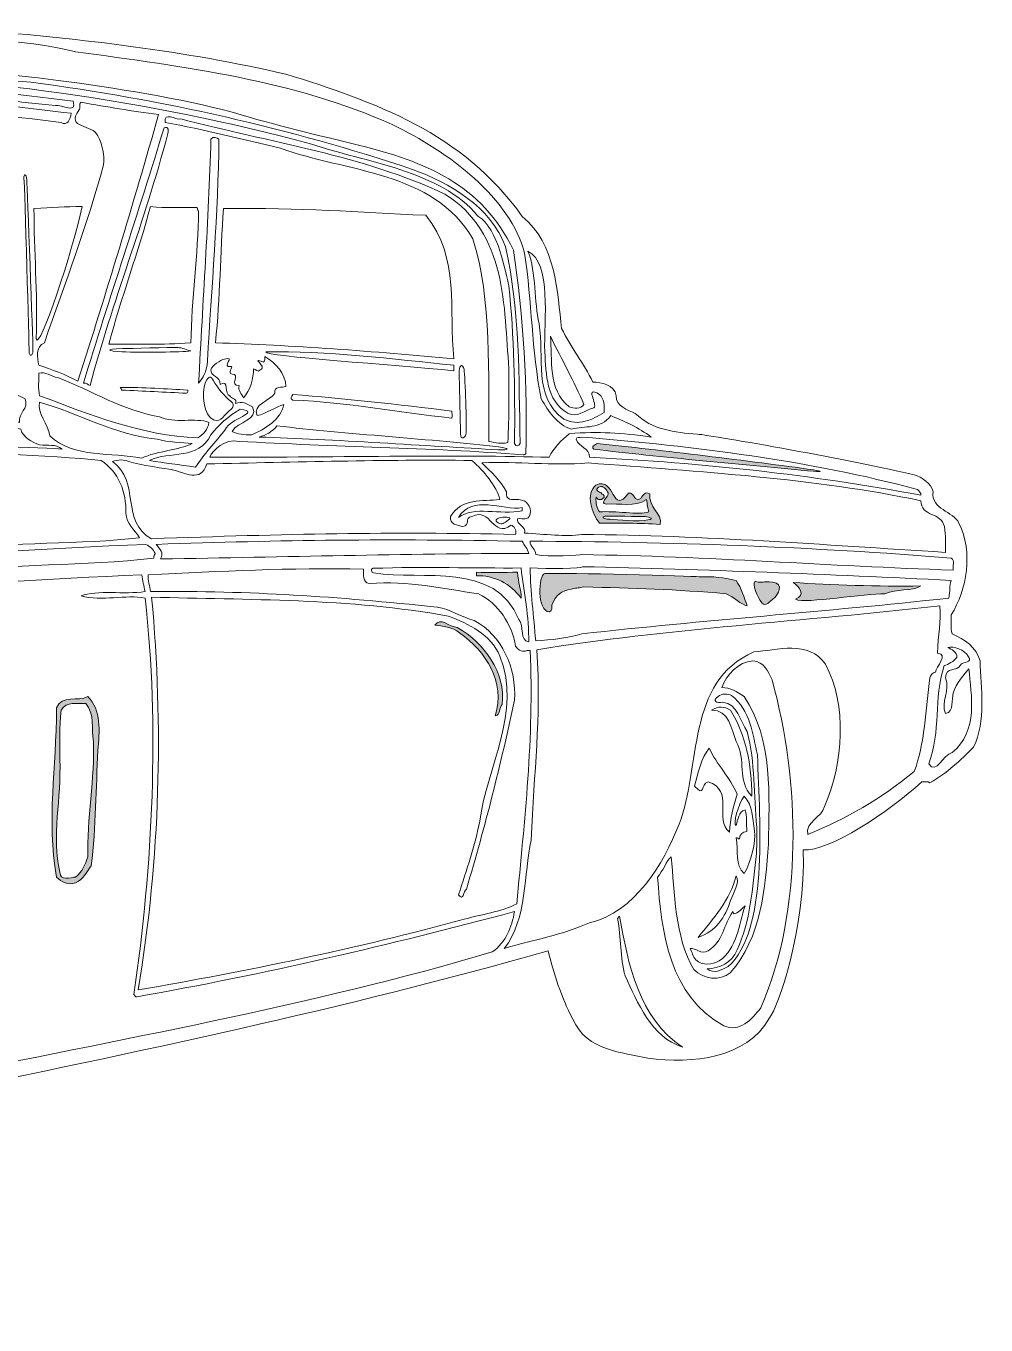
# Model space of a CAD drawing. Header units: inches. Extents: x 22 to 2970, y -2167 to -836.
# Drawn here: x 1987 to 2970, y -2167 to -836 of the extents above; entities that cross this region are included whole.
import ezdxf

# ---------------------------------------------------------------- set-up
doc = ezdxf.new("R2010")
doc.units = ezdxf.units.IN
doc.header["$MEASUREMENT"] = 0
doc.layers.add('Layer 1', color=7, linetype='Continuous')

# ---------------------------------------------------------------- blocks, each defined once
blk = doc.blocks.new('block 2')
at = {"layer": 'Layer 1'}
h = blk.add_hatch(color=7, dxfattribs=at)
h.dxf.hatch_style = 2
edge = h.paths.add_edge_path()
edge.add_spline(control_points=[(2793.9, -1292.3), (2802.9, -1293.1), (2803, -1292.2), (2793.9, -1290.9), (2728.7, -1281.7), (2636.3, -1270.7), (2572.3, -1263.9), (2570.1, -1264.9), (2565.3, -1266.8), (2568.8, -1269.7), (2634, -1277.5), (2726, -1286.1), (2793.9, -1292.3)], knot_values=[0, 0, 0, 0, 1, 1, 1, 2, 2, 2, 3, 3, 3, 4, 4, 4, 4], degree=3, periodic=1)
h = blk.add_hatch(color=7, dxfattribs=at)
h.dxf.hatch_style = 2
edge = h.paths.add_edge_path()
edge.add_spline(control_points=[(2626.1, -1315.5), (2621.7, -1312.4), (2619.1, -1316.8), (2616.9, -1320.3), (2609.5, -1324.2), (2610.8, -1314), (2604.4, -1314.6), (2586.9, -1338.5), (2590.9, -1297.5), (2570.9, -1306.4), (2560, -1315.9), (2566.6, -1335.6), (2574.5, -1345.5), (2595.2, -1345.5), (2615.3, -1345.2), (2636.6, -1346.8), (2639.5, -1335.6), (2624.2, -1329.3), (2626.1, -1315.5)], knot_values=[0, 0, 0, 0, 1, 1, 1, 2, 2, 2, 3, 3, 3, 4, 4, 4, 5, 5, 5, 6, 6, 6, 6], degree=3, periodic=1)
edge = h.paths.add_edge_path()
edge.add_spline(control_points=[(2571, -1319), (2572, -1320), (2572.6, -1320.7), (2573.6, -1321.3), (2575.8, -1321.6), (2577.7, -1321.3), (2579.3, -1319), (2580.6, -1316.2), (2576.9, -1316.2), (2575.9, -1314), (2572.4, -1313.3), (2568.7, -1310), (2575.9, -1307.8), (2579.1, -1307.2), (2583.5, -1313.3), (2583.5, -1315.4), (2583.8, -1318.9), (2573.9, -1324.5), (2581.5, -1326.1), (2595.2, -1324.5), (2610.5, -1329.9), (2622.6, -1321.3), (2623.6, -1325.7), (2623.7, -1330.6), (2625.2, -1334), (2614, -1337.5), (2590.8, -1332.4), (2574.5, -1334), (2571.6, -1329.9), (2570.7, -1324.8), (2571, -1319)], knot_values=[0, 0, 0, 0, 1, 1, 1, 2, 2, 2, 3, 3, 3, 4, 4, 4, 5, 5, 5, 6, 6, 6, 7, 7, 7, 8, 8, 8, 9, 9, 9, 10, 10, 10, 10], degree=3, periodic=1)
edge = h.paths.add_edge_path()
edge.add_spline(control_points=[(2620.2, -1342.7), (2607.2, -1344.2), (2587.4, -1341.3), (2582.5, -1341.3), (2577.7, -1341.3), (2576.8, -1338.4), (2580.2, -1338.4), (2584.5, -1338.4), (2616.3, -1338.4), (2621.2, -1338.8), (2626, -1339.3), (2633.2, -1341.3), (2620.2, -1342.7)], knot_values=[0, 0, 0, 0, 1, 1, 1, 2, 2, 2, 3, 3, 3, 4, 4, 4, 4], degree=3, periodic=1)
h = blk.add_hatch(color=7, dxfattribs=at)
h.dxf.hatch_style = 2
edge = h.paths.add_edge_path()
edge.add_spline(control_points=[(2448.4, -1395.8), (2448.4, -1397.1), (2448.4, -1398.4), (2448.4, -1399.3), (2465.9, -1398.7), (2484, -1407.6), (2494.2, -1422.3), (2494.6, -1413), (2491.1, -1406.7), (2490.7, -1395.8), (2476.4, -1395.8), (2461.4, -1396.5), (2448.4, -1395.8)], knot_values=[0, 0, 0, 0, 1, 1, 1, 2, 2, 2, 3, 3, 3, 4, 4, 4, 4], degree=3, periodic=1)
h = blk.add_hatch(color=7, dxfattribs=at)
h.dxf.hatch_style = 2
edge = h.paths.add_edge_path()
edge.add_spline(control_points=[(2518.4, -1397.2), (2512, -1398.2), (2510, -1436.3), (2523.4, -1436.3), (2526.3, -1435.1), (2525.6, -1432.2), (2525.6, -1429.6), (2530.1, -1418.8), (2535.3, -1414.6), (2545.9, -1413), (2552.2, -1411.4), (2553.5, -1412.1), (2558.6, -1410.8), (2607.7, -1412.1), (2653.8, -1413.3), (2704.2, -1417.8), (2711.8, -1420.7), (2720.1, -1429.3), (2725.8, -1430.2), (2722.6, -1421.6), (2720.1, -1412.4), (2714.4, -1404.1), (2701, -1401.5), (2691.4, -1399.7), (2676.8, -1400.6), (2667.6, -1399), (2540.1, -1396.5), (2518.4, -1397.2)], knot_values=[0, 0, 0, 0, 1, 1, 1, 2, 2, 2, 3, 3, 3, 4, 4, 4, 5, 5, 5, 6, 6, 6, 7, 7, 7, 8, 8, 8, 9, 9, 9, 9], degree=3, periodic=1)
h = blk.add_hatch(color=7, dxfattribs=at)
h.dxf.hatch_style = 2
edge = h.paths.add_edge_path()
edge.add_spline(control_points=[(2752.2, -1423.3), (2758, -1419), (2763.8, -1407.4), (2752.2, -1405.9), (2740.6, -1404.5), (2741.7, -1407.5), (2734.8, -1405.2), (2730.5, -1403.8), (2734.1, -1416.8), (2739.2, -1424.8), (2744.3, -1432.7), (2746.4, -1427.6), (2752.2, -1423.3)], knot_values=[0, 0, 0, 0, 1, 1, 1, 2, 2, 2, 3, 3, 3, 4, 4, 4, 4], degree=3, periodic=1)
h = blk.add_hatch(color=7, dxfattribs=at)
h.dxf.hatch_style = 2
edge = h.paths.add_edge_path()
edge.add_spline(control_points=[(2775.2, -1423.5), (2786, -1428.3), (2847.2, -1417.2), (2866.9, -1417.8), (2878.7, -1412.4), (2895, -1415.6), (2903.6, -1409.8), (2860.6, -1410.5), (2810.9, -1408.6), (2773, -1406.3), (2779, -1410.2), (2786.4, -1419.4), (2775.2, -1423.5)], knot_values=[0, 0, 0, 0, 1, 1, 1, 2, 2, 2, 3, 3, 3, 4, 4, 4, 4], degree=3, periodic=1)
h = blk.add_hatch(color=7, dxfattribs=at)
h.dxf.hatch_style = 2
edge = h.paths.add_edge_path()
edge.add_spline(control_points=[(2467.8, -1542.7), (2473.5, -1542), (2471.3, -1534.7), (2474.8, -1531.2), (2479, -1498.4), (2456.3, -1468.5), (2428.9, -1452.2), (2421, -1452.5), (2411.4, -1440.7), (2406, -1450), (2413.6, -1450.6), (2424.2, -1451.9), (2431.2, -1457.9), (2458.5, -1477.1), (2478.3, -1508), (2467.8, -1542.7)], knot_values=[0, 0, 0, 0, 1, 1, 1, 2, 2, 2, 3, 3, 3, 4, 4, 4, 5, 5, 5, 5], degree=3, periodic=1)
h = blk.add_hatch(color=7, dxfattribs=at)
h.dxf.hatch_style = 2
edge = h.paths.add_edge_path()
edge.add_spline(control_points=[(2018.3, -1534.7), (2018.3, -1598.1), (2008.1, -1647.5), (2018.3, -1708), (2023.4, -1713.1), (2030.7, -1716.9), (2037.8, -1713.8), (2046.3, -1710.3), (2048.9, -1703.2), (2054, -1696.5), (2058.8, -1656.1), (2058.8, -1616.3), (2060.7, -1578.4), (2062.6, -1559.2), (2064.2, -1536.3), (2050.5, -1523.2), (2040.6, -1528.7), (2023.7, -1520.7), (2018.3, -1534.7)], knot_values=[0, 0, 0, 0, 1, 1, 1, 2, 2, 2, 3, 3, 3, 4, 4, 4, 5, 5, 5, 6, 6, 6, 6], degree=3, periodic=1)
edge = h.paths.add_edge_path()
edge.add_spline(control_points=[(2050.5, -1687.3), (2047.6, -1694.7), (2044.8, -1703.2), (2037.8, -1708), (2033, -1708.3), (2021.8, -1712.5), (2021.8, -1703.2), (2013.2, -1666.9), (2023.4, -1626.8), (2021.8, -1587.6), (2022.1, -1570.7), (2020.9, -1554.5), (2023.1, -1537), (2029.2, -1527.7), (2039, -1530.6), (2048.3, -1530.3), (2057.8, -1540.8), (2054, -1556.1), (2056.2, -1569.1), (2057.8, -1604.2), (2049.2, -1651), (2050.5, -1687.3)], knot_values=[0, 0, 0, 0, 1, 1, 1, 2, 2, 2, 3, 3, 3, 4, 4, 4, 5, 5, 5, 6, 6, 6, 7, 7, 7, 7], degree=3, periodic=1)
at = {"layer": 'Layer 1', "lineweight": 0}
for points, knots in [([(2964.4, -1486.6), (2960.3, -1472.3), (2948.8, -1464.6), (2935.8, -1458.9), (2933.9, -1451.9), (2935.1, -1446.2), (2934.8, -1439.5), (2951, -1413.3), (2957.4, -1375.4), (2942.8, -1345.5), (2937, -1332.8), (2913.8, -1331.8), (2916.3, -1313.3), (2914.1, -1304.7), (2904.8, -1298.3), (2896.9, -1296.1), (2838.9, -1281.8), (2690.4, -1255.5), (2674.8, -1254.3), (2651.5, -1252.5), (2628.4, -1249.9), (2611.2, -1233), (2603.8, -1229.5), (2591.1, -1226), (2591.7, -1214.9), (2589.8, -1203.1), (2576.1, -1201.5), (2567.8, -1200.9), (2558.3, -1182.1), (2545.2, -1164.9), (2535.7, -1146.1), (2531.2, -1109.4), (2530.3, -1059.1), (2495.5, -1031.4), (2435.3, -945.7), (2342.9, -913.2), (2253.4, -885.5), (2149.6, -861.5), (2045, -849.4), (1938.7, -840.6), (1930.6, -839.9), (1908.4, -841.2), (1907.1, -840.9), (1817.3, -836.1), (1716.9, -836.4), (1623.9, -839.6), (1501.6, -849.5), (1390.4, -849.5), (1278.6, -881), (1269.7, -903), (1246.5, -890.9), (1232.7, -904), (1228.6, -909.4), (1228.6, -918), (1232.7, -923.4), (1152.5, -1008.1), (1080.1, -1107.8), (1008.1, -1198.6), (974.7, -1206.6), (930.7, -1207.9), (895.7, -1221.6), (836.5, -1225.1), (771.1, -1223.8), (712.2, -1227.3), (658.7, -1229.5), (606.8, -1240.4), (555.1, -1244.5), (543, -1245.2), (526.2, -1247.4), (512.5, -1251.5), (508, -1248.3), (506.7, -1243.6), (505.8, -1238.8), (456.7, -1241.3), (402.6, -1241.7), (349.7, -1256), (344, -1250.2), (343, -1238.8), (332.5, -1238.8), (317.5, -1247.1), (300.3, -1255.7), (286.6, -1269.7), (284.7, -1267.8), (283.1, -1266.2), (280.9, -1263.9), (260.2, -1269.4), (240.4, -1283.7), (228.3, -1301.9), (194.2, -1311.7), (160.8, -1322.2), (130.8, -1341), (92.2, -1384.8), (107, -1452.7), (128.3, -1491.1), (136.9, -1507.3), (165.2, -1516.6), (154.7, -1539.2), (125.4, -1574.2), (112.7, -1618.8), (89.4, -1657.4), (84, -1655.1), (77.3, -1656.4), (73.5, -1660.9), (50.9, -1694.3), (22.2, -1732.9), (39.1, -1775.5), (69.4, -1817.9), (127.7, -1817), (174.2, -1825.9), (185.6, -1840.2), (202.5, -1851.7), (220, -1854.5), (228.2, -1865.9), (242.7, -1868.7), (255.9, -1869.9), (262.6, -1870.6), (282.8, -1871.9), (286.6, -1871.9), (288.5, -1871.9), (290.2, -1872.6), (291.4, -1875.3), (305.4, -1934.8), (334.4, -1990.9), (374.8, -2035.8), (412.1, -2069.9), (466.6, -2073.7), (513.7, -2079.5), (537.9, -2078.9), (562.5, -2074.4), (582.6, -2066.7), (635.8, -2045.4), (659.6, -1987.7), (680, -1940.6), (892.2, -1969.2), (1118.7, -1985.2), (1329.2, -1953.3), (1348.7, -2003.6), (1369.7, -2053), (1406, -2096.7), (1438.9, -2139.8), (1489.6, -2153.1), (1540.6, -2159.1), (1591.3, -2165.1), (1676.3, -2167), (1727.1, -2134.6), (1778.8, -2088.1), (1800.7, -2019.6), (1814.1, -1954.6), (1838, -1856.8), (1835.8, -1728.4), (1802.6, -1635.7), (1804.2, -1634.4), (1805.5, -1632.5), (1807.4, -1633.5), (1817.6, -1662.1), (1829.1, -1687.3), (1831.3, -1719.5), (1835.1, -1757.7), (1837.3, -1794.3), (1836.1, -1836.4), (1858.1, -1843.4), (1880, -1853.9), (1899.2, -1865.1), (1892.5, -1880), (1881.6, -1893.1), (1876.2, -1908.7), (1871.4, -1917), (1874.4, -1935.2), (1886.4, -1931.7), (2098.9, -1887.7), (2314.2, -1843.1), (2521.9, -1783.5), (2528, -1808), (2535.3, -1830.3), (2547.1, -1853.6), (2562.3, -1887.2), (2598.4, -1887.1), (2623.9, -1893.7), (2670.7, -1899.2), (2724.2, -1894.7), (2748.8, -1852.3), (2756.8, -1842.8), (2786.2, -1760.7), (2783.2, -1680.3), (2809.9, -1682), (2870.5, -1641.8), (2904.8, -1610.5), (2907.4, -1610.8), (2910.9, -1609.6), (2912.8, -1611.5), (2930, -1602.2), (2945, -1587.9), (2957.8, -1574.8), (2970.5, -1548.4), (2965.4, -1514.3), (2964.4, -1486.6)], [0, 0, 0, 0, 1, 1, 1, 2, 2, 2, 3, 3, 3, 4, 4, 4, 5, 5, 5, 6, 6, 6, 7, 7, 7, 8, 8, 8, 9, 9, 9, 10, 10, 10, 11, 11, 11, 12, 12, 12, 13, 13, 13, 14, 14, 14, 15, 15, 15, 16, 16, 16, 17, 17, 17, 18, 18, 18, 19, 19, 19, 20, 20, 20, 21, 21, 21, 22, 22, 22, 23, 23, 23, 24, 24, 24, 25, 25, 25, 26, 26, 26, 27, 27, 27, 28, 28, 28, 29, 29, 29, 30, 30, 30, 31, 31, 31, 32, 32, 32, 33, 33, 33, 34, 34, 34, 35, 35, 35, 36, 36, 36, 37, 37, 37, 38, 38, 38, 39, 39, 39, 40, 40, 40, 41, 41, 41, 42, 42, 42, 43, 43, 43, 44, 44, 44, 45, 45, 45, 46, 46, 46, 47, 47, 47, 48, 48, 48, 49, 49, 49, 50, 50, 50, 51, 51, 51, 52, 52, 52, 53, 53, 53, 54, 54, 54, 55, 55, 55, 56, 56, 56, 57, 57, 57, 58, 58, 58, 59, 59, 59, 60, 60, 60, 61, 61, 61, 62, 62, 62, 63, 63, 63, 64, 64, 64, 65, 65, 65, 65]), ([(1293.6, -889), (1392.6, -862.2), (1502.8, -858.8), (1610.5, -852.4), (1705.1, -848.9), (1938.1, -836.5), (2037.8, -862.5), (2149.9, -877.8), (2262.6, -892.2), (2362.3, -937.1), (2420.3, -964.8), (2483.6, -1012.8), (2497.7, -1069), (2505.7, -1118.3), (2504.7, -1168.1), (2514.9, -1218.1), (2522.3, -1230.8), (2530.9, -1244.5), (2545.9, -1249.3), (2559.2, -1245.2), (2575.8, -1249.9), (2586, -1235.3), (2600.3, -1241.3), (2614.7, -1247.4), (2627.4, -1257.3), (2596.5, -1252.8), (2574.2, -1251.5), (2543.6, -1253.8), (2535.7, -1260.4), (2527.4, -1268.7), (2522.9, -1278), (2435.1, -1275.3), (2291.3, -1278), (2175.3, -1278), (2178.6, -1270), (2190.9, -1258.8), (2205.3, -1261.7), (2301.5, -1267.1), (2399.6, -1268.1), (2496.5, -1275.4), (2497.7, -1275.7), (2498.4, -1275.1), (2499, -1274.5), (2501.2, -1207.9), (2496.5, -1132.7), (2486.3, -1065.8), (2454.7, -998.2), (2393.9, -974.7), (2328.9, -958.5), (2285.1, -947.6), (2242.5, -937.9), (2199.5, -924.7), (2092.1, -896.2), (1924.7, -879.8), (1911.6, -882.3), (1693.7, -864.8), (1492.7, -878.5), (1280.8, -897), (1284, -891.9), (1289.4, -891.6), (1293.6, -889)], [0, 0, 0, 0, 1, 1, 1, 2, 2, 2, 3, 3, 3, 4, 4, 4, 5, 5, 5, 6, 6, 6, 7, 7, 7, 8, 8, 8, 9, 9, 9, 10, 10, 10, 11, 11, 11, 12, 12, 12, 13, 13, 13, 14, 14, 14, 15, 15, 15, 16, 16, 16, 17, 17, 17, 18, 18, 18, 19, 19, 19, 20, 20, 20, 20]), ([(1271.9, -902.7), (1505.1, -880.4), (1755.5, -871.8), (1991.9, -893.8), (2127.3, -911.3), (2257.9, -941.2), (2383.1, -983), (2420.7, -997), (2463.3, -1020.9), (2478.3, -1062.3), (2493.6, -1131.1), (2491.7, -1195.1), (2493.3, -1263.9), (2491.7, -1266.5), (2488.9, -1267.4), (2487.5, -1263.9), (2488.2, -1207.6), (2486.9, -1153.4), (2481.8, -1102.4), (2477.8, -1088.3), (2471.6, -1044.4), (2450, -1030.8), (2411.6, -984.1), (2334.9, -976), (2278.6, -956.8), (2114.2, -912.9), (1934.5, -885.8), (1763.8, -886.8), (1610.2, -881.7), (1432.2, -893.8), (1270.7, -907.5), (1263.6, -909.4), (1254.1, -912.6), (1244.2, -911.9), (1251.5, -906.2), (1265.6, -910.7), (1271.9, -902.7)], [0, 0, 0, 0, 1, 1, 1, 2, 2, 2, 3, 3, 3, 4, 4, 4, 5, 5, 5, 6, 6, 6, 7, 7, 7, 8, 8, 8, 9, 9, 9, 10, 10, 10, 11, 11, 11, 12, 12, 12, 12]), ([(2017.3, -917.7), (1979.1, -914.5), (1947.1, -908.2), (1907.3, -906.9), (1704.4, -888.1), (1480.9, -899.8), (1271.9, -916.7), (1265.9, -921.2), (1253.5, -922.4), (1246.5, -919.9), (1246.5, -918.9), (1247.1, -918.3), (1247.7, -917.7), (1255.3, -916.4), (1266.2, -916.4), (1270.7, -913.2), (1517.8, -890.9), (1796.6, -880.4), (2035.5, -913.2), (2039.7, -926.6), (2023.4, -916.4), (2017.3, -917.7)], [0, 0, 0, 0, 1, 1, 1, 2, 2, 2, 3, 3, 3, 4, 4, 4, 5, 5, 5, 6, 6, 6, 7, 7, 7, 7]), ([(1242, -931.4), (1250.2, -923.1), (1262.5, -924.7), (1272.9, -922.4), (1482.8, -908.4), (1707.4, -893.5), (1911.6, -914.2), (1936.7, -914.1), (1992.3, -920.4), (2033.3, -925.6), (2032.7, -932), (2029.2, -939), (2023.1, -934.9), (1937.4, -923.7), (1849.2, -919.3), (1767.3, -916.7), (1596.2, -911), (1435.7, -920.5), (1270.7, -930.4), (1258.6, -933.4), (1254.4, -936.5), (1247.7, -942.8), (1213.3, -965.8), (1107.8, -1106.6), (1080.1, -1150.5), (1079.8, -1162), (1093.2, -1162), (1100.8, -1159.8), (1121.9, -1158.2), (1144.5, -1153.1), (1163.9, -1155), (1161.4, -1158.5), (1159.1, -1163.6), (1161.7, -1167.7), (1126, -1168.7), (1048.9, -1179.2), (1042.5, -1180.5), (1105.6, -1094.8), (1177.3, -1012), (1242, -931.4)], [0, 0, 0, 0, 1, 1, 1, 2, 2, 2, 3, 3, 3, 4, 4, 4, 5, 5, 5, 6, 6, 6, 7, 7, 7, 8, 8, 8, 9, 9, 9, 10, 10, 10, 11, 11, 11, 12, 12, 12, 13, 13, 13, 13]), ([(2005.9, -1160.7), (2027.5, -1099.2), (2050.1, -1039.3), (2066.4, -978.5), (2068, -968.6), (2065.1, -957.5), (2060.7, -948.6), (2055.6, -936.5), (2027.5, -941.5), (2041.3, -922.4), (2043.8, -920.2), (2040.9, -916.4), (2043.5, -914.2), (2071.2, -919.3), (2094.8, -923.1), (2122.8, -926.9), (2097, -1018.6), (2069.3, -1109.4), (2040.3, -1199.9), (2027.2, -1193.2), (2013.8, -1188.1), (2000.1, -1183.7), (1998.6, -1176.3), (1996.6, -1164.6), (2005.9, -1160.7)], [0, 0, 0, 0, 1, 1, 1, 2, 2, 2, 3, 3, 3, 4, 4, 4, 5, 5, 5, 6, 6, 6, 7, 7, 7, 8, 8, 8, 8]), ([(2480.5, -1263), (2473.5, -1264.3), (2468.6, -1263.1), (2461.1, -1261.7), (2460.8, -1194.8), (2464.3, -1116.1), (2444.9, -1054.3), (2404.4, -984.6), (2315.8, -986.2), (2247.7, -961.3), (2209.8, -952.4), (2169.6, -942.2), (2129.5, -934.9), (2128.2, -923.4), (2140.3, -932.6), (2145.7, -931.4), (2236.5, -955.3), (2333.1, -968.9), (2416.2, -1008.4), (2480.2, -1048.3), (2476.4, -1123.5), (2481.8, -1187.2), (2481.5, -1212.3), (2482.5, -1235.6), (2480.5, -1263)], [0, 0, 0, 0, 1, 1, 1, 2, 2, 2, 3, 3, 3, 4, 4, 4, 5, 5, 5, 6, 6, 6, 7, 7, 7, 8, 8, 8, 8]), ([(2132, -947.6), (2109.4, -1034.6), (2075, -1120), (2052.7, -1204.4), (2050.5, -1203.7), (2048.9, -1201.5), (2046, -1202.1), (2072.1, -1116.1), (2102.7, -1026), (2128.5, -940.6), (2133.6, -938.4), (2133.2, -944), (2132, -947.6)], [0, 0, 0, 0, 1, 1, 1, 2, 2, 2, 3, 3, 3, 4, 4, 4, 4]), ([(2176.6, -952.1), (2179.2, -948.6), (2182.4, -950.8), (2184.6, -952.1), (2184.3, -1029.2), (2176.9, -1103.4), (2173.1, -1179.2), (2171.8, -1192.1), (2168.4, -1196), (2163.9, -1202.1), (2168.3, -1117.4), (2174.1, -1036.2), (2176.6, -952.1)], [0, 0, 0, 0, 1, 1, 1, 2, 2, 2, 3, 3, 3, 4, 4, 4, 4]), ([(1985, -992.3), (1984.5, -987.9), (1987.4, -986.5), (1987.9, -993.7), (1988.4, -1001), (1994.2, -1160.3), (1994.2, -1168), (1994.2, -1175.7), (1990.3, -1174.3), (1990.3, -1169.9), (1990.3, -1165.6), (1985.8, -1000), (1985, -992.3)], [0, 0, 0, 0, 1, 1, 1, 2, 2, 2, 3, 3, 3, 4, 4, 4, 4]), ([(1995.3, -1023.1), (2014.5, -1021.8), (2026.6, -1021.5), (2044.8, -1020.9), (2035.2, -1064.8), (2000.5, -1171.9), (1997.6, -1156.3), (1999.2, -1108.2), (1995.1, -1067.1), (1995.3, -1023.1)], [0, 0, 0, 0, 1, 1, 1, 2, 2, 2, 3, 3, 3, 3]), ([(2072.1, -1162), (2084.6, -1114.5), (2102.4, -1066.1), (2114.8, -1020.9), (2129.5, -1023.1), (2147.3, -1021.8), (2161.7, -1022.2), (2163.9, -1022.8), (2162, -1025), (2163.9, -1025.7), (2163.2, -1069.9), (2156.9, -1116.5), (2155.9, -1160.7), (2124.4, -1163), (2104.3, -1161.7), (2072.1, -1162)], [0, 0, 0, 0, 1, 1, 1, 2, 2, 2, 3, 3, 3, 4, 4, 4, 5, 5, 5, 5]), ([(2181.1, -1160.7), (2186.2, -1112.9), (2185.9, -1070.6), (2189.4, -1023.1), (2270, -1022.5), (2325.4, -1026.6), (2396.7, -1030.1), (2432.1, -1074.1), (2419.7, -1126.6), (2425.4, -1177), (2344.5, -1169.6), (2258.5, -1163), (2181.1, -1160.7)], [0, 0, 0, 0, 1, 1, 1, 2, 2, 2, 3, 3, 3, 4, 4, 4, 4]), ([(2518.4, -1170), (2520.4, -1193.5), (2519.1, -1219), (2542.4, -1233), (2551.3, -1238.1), (2559.9, -1229.5), (2568.8, -1227.3), (2573.2, -1224.1), (2558.3, -1203.7), (2574.5, -1213.6), (2579.6, -1218.1), (2579.6, -1225.1), (2579.3, -1232.1), (2567.2, -1239.4), (2553.1, -1246.7), (2537.9, -1238.8), (2506.1, -1216.3), (2518.4, -1175.1), (2512.7, -1141.3), (2507.3, -1118.7), (2510.2, -1089.4), (2501.2, -1066.7), (2525.6, -1078.7), (2517.8, -1137.8), (2518.4, -1170)], [0, 0, 0, 0, 1, 1, 1, 2, 2, 2, 3, 3, 3, 4, 4, 4, 5, 5, 5, 6, 6, 6, 7, 7, 7, 8, 8, 8, 8]), ([(1081.4, -1180.5), (1130.2, -1174.1), (1183.3, -1174.7), (1234, -1166.5), (1403.5, -1149.9), (1571, -1154.7), (1737.3, -1170), (1748.8, -1173.8), (1764.1, -1170.9), (1771.7, -1181.4), (1821.1, -1177), (1871.8, -1192.9), (1919.9, -1198.6), (1941.5, -1206.3), (1966, -1206.6), (1986.1, -1218.1), (1990.3, -1228.3), (1979.1, -1232.1), (1980.4, -1242.3), (1959, -1235.3), (1935.5, -1233.4), (1914.1, -1226.4), (1913.2, -1227), (1912.5, -1227.6), (1911.6, -1228.6), (1698.8, -1175.1), (1481.5, -1173.5), (1270.7, -1177), (1270.9, -1177.9), (1103.1, -1189.4), (1025.3, -1202.1), (1035.2, -1181.1), (1062, -1185.9), (1081.4, -1180.5)], [0, 0, 0, 0, 1, 1, 1, 2, 2, 2, 3, 3, 3, 4, 4, 4, 5, 5, 5, 6, 6, 6, 7, 7, 7, 8, 8, 8, 9, 9, 9, 10, 10, 10, 11, 11, 11, 11]), ([(2558.6, -1223.8), (2555.4, -1229.2), (2548.1, -1227.6), (2543.6, -1226.4), (2521, -1208.8), (2526.7, -1177), (2524.2, -1154), (2535.7, -1177.3), (2549, -1200.9), (2558.6, -1223.8)], [0, 0, 0, 0, 1, 1, 1, 2, 2, 2, 3, 3, 3, 3]), ([(2085.4, -1169.9), (2070.8, -1169.2), (2066.2, -1167.1), (2086.4, -1166.7), (2093.5, -1166.5), (2134.3, -1165.4), (2142.9, -1165.6), (2147.1, -1165.6), (2151.9, -1168.2), (2155.9, -1169), (2146.4, -1170.3), (2106.2, -1170.9), (2085.4, -1169.9)], [0, 0, 0, 0, 1, 1, 1, 2, 2, 2, 3, 3, 3, 4, 4, 4, 4]), ([(2232.7, -1170), (2293.9, -1168.7), (2363.6, -1177.3), (2425.4, -1183.7), (2425.4, -1185.9), (2425.4, -1187.5), (2425.4, -1189.4), (2364.3, -1183), (2231.7, -1174.7), (2232.7, -1170)], [0, 0, 0, 0, 1, 1, 1, 2, 2, 2, 3, 3, 3, 3]), ([(1269.4, -1184.9), (1292.6, -1181.4), (1320, -1182.4), (1340.7, -1181.4), (1557, -1176.7), (1777.8, -1195.5), (1981.7, -1249.3), (1984.5, -1258.2), (1993.1, -1262.4), (2001.1, -1265.2), (2010.3, -1266.8), (2017, -1263.6), (2024, -1269.7), (1987.7, -1266.5), (1901, -1266.7), (1895.7, -1266.8), (1804.2, -1268.8), (1708.3, -1270.1), (1619.2, -1283.7), (1617.3, -1281.5), (1615.7, -1279.9), (1613.4, -1278), (1566.9, -1281.5), (1519.4, -1287.5), (1471.3, -1295.2), (1468.5, -1288.8), (1464, -1284), (1457.6, -1281.2), (1439.8, -1285.9), (1425.1, -1298.3), (1409.5, -1307.6), (1406.3, -1303.1), (1400, -1299.3), (1395.5, -1304.1), (1379.3, -1317.8), (1375.1, -1334.7), (1360.2, -1346.8), (1331.2, -1354.1), (1304.1, -1366.5), (1276.4, -1376.4), (1249.6, -1404.7), (1237.2, -1448.4), (1243.2, -1484.4), (1216.5, -1507.3), (1186.2, -1533.5), (1163.9, -1562.1), (1130.5, -1556.4), (1097, -1550.3), (1072.2, -1522), (980.1, -1489.8), (882.3, -1477.7), (783.2, -1465.9), (739.5, -1459.1), (653.8, -1457.1), (626.2, -1461.4), (549.6, -1461.8), (476, -1471.4), (396.8, -1487.6), (386.5, -1493.6), (380.9, -1511.2), (371.3, -1516.1), (367.3, -1518.2), (351.6, -1515.9), (349.7, -1514), (435.1, -1414), (544.3, -1353.8), (652.6, -1303.1), (681.9, -1293.6), (712.2, -1285.6), (740.9, -1274.5), (738.3, -1276.4), (742.8, -1278.3), (739.6, -1278.9), (687.3, -1301.2), (632.3, -1323.8), (589.6, -1361.4), (587.3, -1364.3), (585.7, -1368.1), (587, -1370.7), (632.5, -1332.4), (689.9, -1304.1), (746.6, -1283.7), (759.7, -1289.8), (774, -1293.9), (787.7, -1298.3), (791.8, -1304.7), (785.8, -1309.8), (789, -1314.6), (845.1, -1301.5), (912, -1297.7), (972.5, -1291.6), (983.8, -1289.4), (997.3, -1294.2), (996.7, -1280.2), (991.2, -1271.9), (978.9, -1277.3), (972.5, -1274.5), (950.8, -1274.8), (927.9, -1268.4), (905.9, -1268.7), (942.8, -1255), (980.1, -1241), (1017.1, -1227.3), (1020.6, -1224.4), (1018, -1221.6), (1014.8, -1220.6), (976.6, -1227), (934.2, -1227.9), (893.5, -1235.3), (1012.3, -1206.6), (1144.2, -1188.1), (1269.4, -1184.9)], [0, 0, 0, 0, 1, 1, 1, 2, 2, 2, 3, 3, 3, 4, 4, 4, 5, 5, 5, 6, 6, 6, 7, 7, 7, 8, 8, 8, 9, 9, 9, 10, 10, 10, 11, 11, 11, 12, 12, 12, 13, 13, 13, 14, 14, 14, 15, 15, 15, 16, 16, 16, 17, 17, 17, 18, 18, 18, 19, 19, 19, 20, 20, 20, 21, 21, 21, 22, 22, 22, 23, 23, 23, 24, 24, 24, 25, 25, 25, 26, 26, 26, 27, 27, 27, 28, 28, 28, 29, 29, 29, 30, 30, 30, 31, 31, 31, 32, 32, 32, 33, 33, 33, 34, 34, 34, 35, 35, 35, 36, 36, 36, 37, 37, 37, 37]), ([(2219, -1226.4), (2214.2, -1223.2), (2207.9, -1220), (2201.8, -1222.9), (2204, -1217.4), (2196.7, -1218.1), (2196, -1214.9), (2189.7, -1214.6), (2195.8, -1196.7), (2185.9, -1203.4), (2186.8, -1195.1), (2175.3, -1194.7), (2176.6, -1188.4), (2176.9, -1184.6), (2186.9, -1177.8), (2190.4, -1177.5), (2203.1, -1173.1), (2185.9, -1186.5), (2197.3, -1184.9), (2199.9, -1186.2), (2192.6, -1191), (2198.3, -1192.9), (2207.5, -1192.3), (2194.5, -1204.7), (2205.3, -1204.4), (2204, -1209.8), (2208.2, -1213), (2209.8, -1217.1), (2217.1, -1209.5), (2220, -1197), (2220.3, -1187.2), (2222.5, -1187.5), (2224.7, -1191.6), (2227, -1188.4), (2235.2, -1184.6), (2215.5, -1175.1), (2230.5, -1180.5), (2232.7, -1179.2), (2231.4, -1176.7), (2231.7, -1174.7), (2243.2, -1182.1), (2252.8, -1191.6), (2253.4, -1205.6), (2249.3, -1206.6), (2240.7, -1205), (2242, -1212.3), (2237.8, -1220), (2218.4, -1223.8), (2223.8, -1235.3), (2232.4, -1233.4), (2243.8, -1226), (2251.2, -1223.8), (2248.3, -1239.7), (2231.1, -1249.6), (2218, -1255), (2210.7, -1255.3), (2204, -1254.4), (2198.3, -1251.5), (2203.7, -1241), (2226.3, -1240), (2219, -1226.4)], [0, 0, 0, 0, 1, 1, 1, 2, 2, 2, 3, 3, 3, 4, 4, 4, 5, 5, 5, 6, 6, 6, 7, 7, 7, 8, 8, 8, 9, 9, 9, 10, 10, 10, 11, 11, 11, 12, 12, 12, 13, 13, 13, 14, 14, 14, 15, 15, 15, 16, 16, 16, 17, 17, 17, 18, 18, 18, 19, 19, 19, 20, 20, 20, 20]), ([(2430.8, -1189.5), (2430.8, -1182.9), (2435.1, -1182.2), (2435.8, -1188), (2436.9, -1196.7), (2438.7, -1245.9), (2438, -1252.5), (2437.3, -1259), (2432.2, -1260.4), (2432.2, -1253.9), (2432.2, -1247.4), (2430.8, -1196), (2430.8, -1189.5)], [0, 0, 0, 0, 1, 1, 1, 2, 2, 2, 3, 3, 3, 4, 4, 4, 4]), ([(2000.1, -1191.9), (2006.5, -1189.7), (2012.9, -1195.1), (2019.6, -1196.4), (2054.6, -1209.5), (2086.2, -1230.2), (2123.8, -1236.5), (2138.4, -1243.9), (2161.7, -1236.9), (2174.4, -1242.3), (2173.4, -1249.6), (2169.3, -1254.1), (2163, -1258.2), (2105.6, -1255.7), (2053, -1234.6), (2001.1, -1214.9), (1999.2, -1207.9), (2000.5, -1198.3), (2000.1, -1191.9)], [0, 0, 0, 0, 1, 1, 1, 2, 2, 2, 3, 3, 3, 4, 4, 4, 5, 5, 5, 6, 6, 6, 6]), ([(2172.3, -1198.5), (2174.1, -1196), (2175.9, -1193.8), (2179.2, -1199.6), (2182.4, -1205.4), (2191.1, -1216.6), (2196.9, -1220.6), (2202.7, -1224.6), (2197.6, -1228.6), (2193.7, -1231.8), (2189.7, -1235.1), (2185, -1245.6), (2175.9, -1237.2), (2166.9, -1228.9), (2167.8, -1204.8), (2172.3, -1198.5)], [0, 0, 0, 0, 1, 1, 1, 2, 2, 2, 3, 3, 3, 4, 4, 4, 5, 5, 5, 5]), ([(2083.6, -1206.6), (2106.5, -1206), (2132.4, -1208.2), (2152.4, -1209.1), (2153.7, -1208.5), (2152.7, -1212.6), (2151.5, -1212.3), (2129.5, -1211.4), (2107.5, -1210.1), (2084.9, -1209.1), (2085.2, -1207.9), (2084.2, -1207.2), (2083.6, -1206.6)], [0, 0, 0, 0, 1, 1, 1, 2, 2, 2, 3, 3, 3, 4, 4, 4, 4]), ([(2001.1, -1221.6), (2040.6, -1232.4), (2077.9, -1255.3), (2121.5, -1259.5), (2132.7, -1262.7), (2146.7, -1262.7), (2157.2, -1263.9), (2144.1, -1270.9), (2121.5, -1271.3), (2105.6, -1278.9), (2075, -1272.5), (2036.2, -1279.5), (2011.6, -1256), (2010, -1243.9), (1998.2, -1232.7), (2001.1, -1221.6)], [0, 0, 0, 0, 1, 1, 1, 2, 2, 2, 3, 3, 3, 4, 4, 4, 5, 5, 5, 5]), ([(2423.2, -1237.8), (2367.4, -1231.8), (2317.5, -1221.9), (2260.4, -1219.3), (2256.6, -1217.8), (2259.4, -1215.8), (2260.4, -1213.6), (2312.6, -1217.8), (2368.1, -1223.5), (2423.2, -1230.8), (2423.2, -1233), (2424.5, -1234.3), (2423.2, -1237.8)], [0, 0, 0, 0, 1, 1, 1, 2, 2, 2, 3, 3, 3, 4, 4, 4, 4]), ([(2176.6, -1255), (2183.9, -1245.2), (2194.8, -1235.6), (2206.6, -1228.6), (2229.2, -1232.1), (2195.1, -1238.5), (2191.6, -1249.3), (2181.1, -1262), (2169, -1275.4), (2160.7, -1288.2), (2143.8, -1285.3), (2129.2, -1284), (2113.5, -1281.2), (2134.3, -1271.3), (2163.9, -1281.2), (2176.6, -1255)], [0, 0, 0, 0, 1, 1, 1, 2, 2, 2, 3, 3, 3, 4, 4, 4, 5, 5, 5, 5]), ([(2244.2, -1245.8), (2312.1, -1253.9), (2406, -1259.7), (2471.2, -1267.4), (2483, -1268.8), (2482.9, -1270.9), (2471.1, -1270.3), (2399.9, -1266.5), (2299.8, -1259.4), (2226, -1257.3), (2232.7, -1255.3), (2239.1, -1252.1), (2244.2, -1245.8)], [0, 0, 0, 0, 1, 1, 1, 2, 2, 2, 3, 3, 3, 4, 4, 4, 4]), ([(2900.4, -1311.1), (2901.4, -1313), (2904.8, -1314), (2903.6, -1316.8), (2788.6, -1295.5), (2683.2, -1284), (2564.3, -1278), (2564.3, -1267.8), (2553.8, -1268.1), (2550.6, -1259.5), (2550.9, -1256.9), (2553.6, -1258.2), (2556.4, -1257.3), (2672, -1266.8), (2790.5, -1281.2), (2900.4, -1311.1)], [0, 0, 0, 0, 1, 1, 1, 2, 2, 2, 3, 3, 3, 4, 4, 4, 5, 5, 5, 5]), ([(2793.9, -1292.3), (2802.9, -1293.1), (2803, -1292.2), (2793.9, -1290.9), (2728.7, -1281.7), (2636.3, -1270.7), (2572.3, -1263.9), (2570.1, -1264.9), (2565.3, -1266.8), (2568.8, -1269.7), (2634, -1277.5), (2726, -1286.1), (2793.9, -1292.3)], [0, 0, 0, 0, 1, 1, 1, 2, 2, 2, 3, 3, 3, 4, 4, 4, 4]), ([(2464.6, -1784.8), (2277.9, -1840.2), (2081.4, -1874.6), (1889.9, -1914.4), (1894.4, -1897.9), (1906.8, -1887.7), (1912.8, -1871.8), (1952.4, -1790.2), (1928.5, -1685.4), (1902.7, -1599.1), (1886.1, -1558.9), (1854.6, -1515.6), (1809.6, -1511.8), (1733.5, -1495.2), (1667.2, -1545.9), (1622.7, -1605.8), (1603.6, -1636.7), (1593.7, -1668.8), (1583.8, -1702.3), (1547.5, -1700.7), (1517.8, -1710.9), (1481.5, -1702.3), (1457.6, -1668.5), (1435.3, -1626.1), (1388.8, -1622), (1349.7, -1609.3), (1313.3, -1600.3), (1272.9, -1590.8), (1258.6, -1590.8), (1200.2, -1577.1), (1168.7, -1571.3), (1166.9, -1571), (1166.9, -1566.7), (1168.7, -1564.7), (1190.7, -1541.4), (1214.9, -1512.1), (1243.2, -1492.3), (1247.4, -1523.9), (1269.4, -1551.3), (1291.4, -1573.6), (1309.3, -1588.9), (1358.2, -1615.5), (1396.8, -1595.6), (1443.6, -1569.8), (1452.9, -1518.8), (1455.4, -1471.6), (1452.2, -1425.1), (1431.5, -1371.6), (1384, -1353.5), (1392.6, -1352.8), (1406.3, -1337.2), (1418.5, -1347.7), (1484.7, -1329.9), (1558.6, -1312.4), (1623.9, -1298.3), (1622, -1296.8), (1623, -1293.9), (1622.7, -1291.6), (1716.9, -1273.5), (1810.6, -1274.1), (1911.6, -1273.2), (1912.5, -1272.5), (2013.5, -1276), (2064.2, -1281.2), (2081.7, -1293.3), (2090.3, -1313.3), (2089.3, -1335.3), (2090, -1346.4), (2097.9, -1351.2), (2103.4, -1360.5), (2043.5, -1367.5), (1973.4, -1364.6), (1912.8, -1371.9), (1775.2, -1381.5), (1645.6, -1400.3), (1515, -1427.1), (1504.5, -1429.9), (1493, -1434.1), (1487.2, -1444.2), (1484.4, -1449.3), (1485.4, -1454.5), (1488.5, -1458.9), (1501.9, -1464.6), (1518.5, -1467.5), (1532.2, -1463.7), (1719.5, -1422.9), (1912.8, -1406.3), (2105.6, -1398.4), (2106.5, -1404.1), (2107.8, -1409.8), (2109.1, -1415.6), (2087.7, -1418.8), (2059.7, -1413.7), (2043.5, -1420), (2064.8, -1426.1), (2089.3, -1418.1), (2109.1, -1422.3), (2124.1, -1552.9), (2116.8, -1696.5), (2097.6, -1828.4), (2098.6, -1829.1), (2099.2, -1831.3), (2100.8, -1830.7), (2232.4, -1807.4), (2359.2, -1777.8), (2487.5, -1743.4), (2484.7, -1759.3), (2479, -1774.6), (2464.6, -1784.8)], [0, 0, 0, 0, 1, 1, 1, 2, 2, 2, 3, 3, 3, 4, 4, 4, 5, 5, 5, 6, 6, 6, 7, 7, 7, 8, 8, 8, 9, 9, 9, 10, 10, 10, 11, 11, 11, 12, 12, 12, 13, 13, 13, 14, 14, 14, 15, 15, 15, 16, 16, 16, 17, 17, 17, 18, 18, 18, 19, 19, 19, 20, 20, 20, 21, 21, 21, 22, 22, 22, 23, 23, 23, 24, 24, 24, 25, 25, 25, 26, 26, 26, 27, 27, 27, 28, 28, 28, 29, 29, 29, 30, 30, 30, 31, 31, 31, 32, 32, 32, 33, 33, 33, 34, 34, 34, 35, 35, 35, 36, 36, 36, 36]), ([(2092.4, -1282.2), (2103.2, -1285.8), (2132.5, -1290), (2135.8, -1290.6), (2150.1, -1293.6), (2166.2, -1304.6), (2172.2, -1284.7), (2262.9, -1283), (2354.1, -1280.2), (2443.9, -1281.2), (2456.3, -1292.6), (2468.7, -1306.9), (2472.6, -1321.3), (2454.4, -1323.5), (2433.7, -1319.4), (2421.9, -1338.5), (2420.3, -1346.8), (2429.6, -1347.7), (2434.7, -1349), (2442.9, -1347.1), (2435.6, -1340.4), (2443.9, -1338.5), (2464, -1328.9), (2464.9, -1361.4), (2484, -1347.7), (2487.2, -1348.1), (2489.8, -1352.8), (2488.5, -1357), (2360.4, -1354.1), (2252.8, -1356.6), (2115.8, -1361.4), (2083.6, -1344.9), (2104.7, -1302.5), (2075.6, -1282.4), (2081.9, -1280), (2087.3, -1280.5), (2092.4, -1282.2)], [0, 0, 0, 0, 1, 1, 1, 2, 2, 2, 3, 3, 3, 4, 4, 4, 5, 5, 5, 6, 6, 6, 7, 7, 7, 8, 8, 8, 9, 9, 9, 10, 10, 10, 11, 11, 11, 12, 12, 12, 12]), ([(2927.8, -1349), (2929.7, -1358.5), (2928.8, -1366.5), (2929.1, -1375.4), (2801, -1367.5), (2684.1, -1358.2), (2556.4, -1357), (2540.1, -1359.8), (2518.4, -1356.6), (2497.7, -1355.7), (2500.3, -1349), (2488.5, -1346.4), (2490.7, -1341), (2496.8, -1340.1), (2501.2, -1343.6), (2503.5, -1336.3), (2505.1, -1328), (2499.7, -1321.9), (2492, -1321.3), (2485, -1321.3), (2478, -1322.5), (2479.3, -1313.3), (2473.5, -1302.5), (2463, -1292.3), (2454.1, -1283.7), (2491.7, -1281.8), (2525.2, -1286.9), (2563, -1283.7), (2676.8, -1292.9), (2794.6, -1299.3), (2903.6, -1322.5), (2903.9, -1339.4), (2924.9, -1334), (2927.8, -1349)], [0, 0, 0, 0, 1, 1, 1, 2, 2, 2, 3, 3, 3, 4, 4, 4, 5, 5, 5, 6, 6, 6, 7, 7, 7, 8, 8, 8, 9, 9, 9, 10, 10, 10, 11, 11, 11, 11]), ([(2626.1, -1315.5), (2621.7, -1312.4), (2619.1, -1316.8), (2616.9, -1320.3), (2609.5, -1324.2), (2610.8, -1314), (2604.4, -1314.6), (2586.9, -1338.5), (2590.9, -1297.5), (2570.9, -1306.4), (2560, -1315.9), (2566.6, -1335.6), (2574.5, -1345.5), (2595.2, -1345.5), (2615.3, -1345.2), (2636.6, -1346.8), (2639.5, -1335.6), (2624.2, -1329.3), (2626.1, -1315.5)], [0, 0, 0, 0, 1, 1, 1, 2, 2, 2, 3, 3, 3, 4, 4, 4, 5, 5, 5, 6, 6, 6, 6]), ([(2430.2, -1339.8), (2444.2, -1315.5), (2475.1, -1332.8), (2495.5, -1329.6), (2495.5, -1330.5), (2495.5, -1331.8), (2495.5, -1332.8), (2473.2, -1337.5), (2445.2, -1327.3), (2430.2, -1339.8)], [0, 0, 0, 0, 1, 1, 1, 2, 2, 2, 3, 3, 3, 3]), ([(2571, -1319), (2572, -1320), (2572.6, -1320.7), (2573.6, -1321.3), (2575.8, -1321.6), (2577.7, -1321.3), (2579.3, -1319), (2580.6, -1316.2), (2576.9, -1316.2), (2575.9, -1314), (2572.4, -1313.3), (2568.7, -1310), (2575.9, -1307.8), (2579.1, -1307.2), (2583.5, -1313.3), (2583.5, -1315.4), (2583.8, -1318.9), (2573.9, -1324.5), (2581.5, -1326.1), (2595.2, -1324.5), (2610.5, -1329.9), (2622.6, -1321.3), (2623.6, -1325.7), (2623.7, -1330.6), (2625.2, -1334), (2614, -1337.5), (2590.8, -1332.4), (2574.5, -1334), (2571.6, -1329.9), (2570.7, -1324.8), (2571, -1319)], [0, 0, 0, 0, 1, 1, 1, 2, 2, 2, 3, 3, 3, 4, 4, 4, 5, 5, 5, 6, 6, 6, 7, 7, 7, 8, 8, 8, 9, 9, 9, 10, 10, 10, 10]), ([(2481.4, -1342.2), (2476.4, -1345.8), (2474.9, -1347.3), (2470.6, -1345.1), (2466.2, -1342.9), (2469.9, -1340.8), (2472, -1340.1), (2475.5, -1338.9), (2486.5, -1338.6), (2481.4, -1342.2)], [0, 0, 0, 0, 1, 1, 1, 2, 2, 2, 3, 3, 3, 3]), ([(2620.2, -1342.7), (2607.2, -1344.2), (2587.4, -1341.3), (2582.5, -1341.3), (2577.7, -1341.3), (2576.8, -1338.4), (2580.2, -1338.4), (2584.5, -1338.4), (2616.3, -1338.4), (2621.2, -1338.8), (2626, -1339.3), (2633.2, -1341.3), (2620.2, -1342.7)], [0, 0, 0, 0, 1, 1, 1, 2, 2, 2, 3, 3, 3, 4, 4, 4, 4]), ([(2110, -1367.2), (2114.5, -1369.4), (2117.4, -1372.3), (2119.3, -1376.4), (2119.6, -1378.3), (2117.4, -1378.9), (2118, -1381.2), (2046, -1390.1), (1975, -1385.6), (1901.4, -1398.4), (1759, -1409.2), (1628, -1423.9), (1492, -1453.2), (1490.1, -1441.7), (1503.8, -1437.9), (1511.5, -1435), (1708.3, -1392.3), (1907.1, -1375.1), (2110, -1367.2)], [0, 0, 0, 0, 1, 1, 1, 2, 2, 2, 3, 3, 3, 4, 4, 4, 5, 5, 5, 6, 6, 6, 6]), ([(2125, -1382.1), (2128.9, -1376.4), (2123.8, -1371.6), (2120.5, -1367.2), (2248.3, -1362.7), (2360.4, -1361.4), (2495.5, -1364), (2497.4, -1368.1), (2500.9, -1371.9), (2502.2, -1376.4), (2370, -1376.7), (2255.3, -1380.2), (2125, -1382.1)], [0, 0, 0, 0, 1, 1, 1, 2, 2, 2, 3, 3, 3, 4, 4, 4, 4]), ([(2937, -1393.6), (2808.4, -1389.4), (2686, -1379.3), (2556.4, -1377.7), (2554.8, -1378.6), (2522.6, -1380.2), (2509.2, -1377.7), (2509.8, -1371.9), (2502.8, -1369.7), (2503.5, -1364), (2642.4, -1364.3), (2795.9, -1370), (2934.8, -1381.2), (2938.9, -1384), (2936.1, -1389.4), (2937, -1393.6)], [0, 0, 0, 0, 1, 1, 1, 2, 2, 2, 3, 3, 3, 4, 4, 4, 5, 5, 5, 5]), ([(2438.2, -1720.4), (2457.9, -1654.5), (2472.9, -1594.9), (2487.5, -1526.7), (2489.5, -1494.6), (2475.1, -1460.2), (2446.2, -1445.2), (2433.1, -1441.7), (2421.9, -1433.7), (2408.2, -1431.5), (2304.4, -1420.7), (2218, -1414.6), (2114.8, -1415.6), (2113.9, -1409.8), (2111.7, -1404.4), (2112.3, -1398.4), (2186.5, -1394.6), (2257.9, -1391.1), (2332.7, -1392.6), (2333.1, -1398.4), (2331.5, -1405.7), (2338.5, -1407.3), (2379.9, -1404.4), (2412.7, -1412.4), (2450.6, -1417.8), (2470.6, -1427.7), (2485, -1448.7), (2488.5, -1471.6), (2492, -1476.1), (2496.5, -1477.7), (2500, -1476.1), (2501.2, -1476.1), (2502.2, -1476.1), (2503.5, -1476.1), (2507.6, -1565), (2497.7, -1650.7), (2489.8, -1735.4), (2473.2, -1744.3), (2453.8, -1745.9), (2435.9, -1751.3), (2327, -1781), (2212.6, -1804.6), (2102.1, -1823.7), (2124.7, -1687), (2127.9, -1553.5), (2115.8, -1421.3), (2212.9, -1424.2), (2319, -1422.3), (2419.7, -1440.7), (2440.7, -1449), (2462.7, -1458.9), (2472.6, -1481.8), (2495.2, -1539.2), (2459.2, -1594.6), (2451.9, -1650.7), (2447.7, -1674.3), (2438.2, -1701.3), (2430.2, -1726.2), (2435.3, -1733.5), (2435, -1722.4), (2438.2, -1720.4)], [0, 0, 0, 0, 1, 1, 1, 2, 2, 2, 3, 3, 3, 4, 4, 4, 5, 5, 5, 6, 6, 6, 7, 7, 7, 8, 8, 8, 9, 9, 9, 10, 10, 10, 11, 11, 11, 12, 12, 12, 13, 13, 13, 14, 14, 14, 15, 15, 15, 16, 16, 16, 17, 17, 17, 18, 18, 18, 19, 19, 19, 20, 20, 20, 20]), ([(2502.2, -1467.2), (2492.6, -1465.9), (2497.4, -1450.9), (2492, -1444.2), (2467.1, -1384.3), (2394.6, -1404.3), (2343.1, -1396.5), (2340.8, -1396.2), (2339.7, -1391.8), (2342.6, -1391.7), (2395.6, -1390), (2446.9, -1391.7), (2494.2, -1391.4), (2497.4, -1415.3), (2502.2, -1442), (2502.2, -1467.2)], [0, 0, 0, 0, 1, 1, 1, 2, 2, 2, 3, 3, 3, 4, 4, 4, 5, 5, 5, 5]), ([(2448.4, -1395.8), (2448.4, -1397.1), (2448.4, -1398.4), (2448.4, -1399.3), (2465.9, -1398.7), (2484, -1407.6), (2494.2, -1422.3), (2494.6, -1413), (2491.1, -1406.7), (2490.7, -1395.8), (2476.4, -1395.8), (2461.4, -1396.5), (2448.4, -1395.8)], [0, 0, 0, 0, 1, 1, 1, 2, 2, 2, 3, 3, 3, 4, 4, 4, 4]), ([(2932.3, -1422.3), (2804.9, -1436.3), (2680.9, -1444.9), (2556.4, -1458.9), (2544.3, -1463), (2524.2, -1465.3), (2509.2, -1465.9), (2507.3, -1441), (2503.8, -1415.6), (2503.5, -1391.4), (2521.7, -1392), (2556.7, -1392.3), (2557.3, -1390.1), (2682.8, -1393), (2809.6, -1397.7), (2934.8, -1404.1), (2932.6, -1409.8), (2934.2, -1415.3), (2932.3, -1422.3)], [0, 0, 0, 0, 1, 1, 1, 2, 2, 2, 3, 3, 3, 4, 4, 4, 5, 5, 5, 6, 6, 6, 6]), ([(2518.4, -1397.2), (2512, -1398.2), (2510, -1436.3), (2523.4, -1436.3), (2526.3, -1435.1), (2525.6, -1432.2), (2525.6, -1429.6), (2530.1, -1418.8), (2535.3, -1414.6), (2545.9, -1413), (2552.2, -1411.4), (2553.5, -1412.1), (2558.6, -1410.8), (2607.7, -1412.1), (2653.8, -1413.3), (2704.2, -1417.8), (2711.8, -1420.7), (2720.1, -1429.3), (2725.8, -1430.2), (2722.6, -1421.6), (2720.1, -1412.4), (2714.4, -1404.1), (2701, -1401.5), (2691.4, -1399.7), (2676.8, -1400.6), (2667.6, -1399), (2540.1, -1396.5), (2518.4, -1397.2)], [0, 0, 0, 0, 1, 1, 1, 2, 2, 2, 3, 3, 3, 4, 4, 4, 5, 5, 5, 6, 6, 6, 7, 7, 7, 8, 8, 8, 9, 9, 9, 9]), ([(2752.2, -1423.3), (2758, -1419), (2763.8, -1407.4), (2752.2, -1405.9), (2740.6, -1404.5), (2741.7, -1407.5), (2734.8, -1405.2), (2730.5, -1403.8), (2734.1, -1416.8), (2739.2, -1424.8), (2744.3, -1432.7), (2746.4, -1427.6), (2752.2, -1423.3)], [0, 0, 0, 0, 1, 1, 1, 2, 2, 2, 3, 3, 3, 4, 4, 4, 4]), ([(2775.2, -1423.5), (2786, -1428.3), (2847.2, -1417.2), (2866.9, -1417.8), (2878.7, -1412.4), (2895, -1415.6), (2903.6, -1409.8), (2860.6, -1410.5), (2810.9, -1408.6), (2773, -1406.3), (2779, -1410.2), (2786.4, -1419.4), (2775.2, -1423.5)], [0, 0, 0, 0, 1, 1, 1, 2, 2, 2, 3, 3, 3, 4, 4, 4, 4]), ([(2896.9, -1600), (2862.5, -1628.1), (2827.5, -1648.1), (2787.9, -1664.4), (2784.8, -1651.3), (2802.3, -1647.5), (2805.1, -1635.7), (2824.3, -1592.1), (2828.4, -1530.9), (2806.1, -1490.1), (2789.2, -1464.6), (2755.8, -1475.8), (2732.8, -1477.4), (2662.7, -1507.6), (2679, -1595.6), (2656.1, -1653.8), (2639.8, -1695), (2610.8, -1744.3), (2564.3, -1754.8), (2537.5, -1767.3), (2506, -1772.4), (2477, -1781.3), (2501.2, -1750.4), (2496.5, -1704.8), (2504.7, -1670.1), (2507.3, -1597.8), (2514.9, -1548.7), (2510.5, -1475.1), (2641.1, -1453.8), (2786, -1445.8), (2923.3, -1430.2), (2924.9, -1445.8), (2921.1, -1459.9), (2920.8, -1478.7), (2932.6, -1479.9), (2919.2, -1492.7), (2918.6, -1498.1), (2916.3, -1498.7), (2913.5, -1501.6), (2912.8, -1503.8), (2909.3, -1535.3), (2907.4, -1573), (2896.9, -1600)], [0, 0, 0, 0, 1, 1, 1, 2, 2, 2, 3, 3, 3, 4, 4, 4, 5, 5, 5, 6, 6, 6, 7, 7, 7, 8, 8, 8, 9, 9, 9, 10, 10, 10, 11, 11, 11, 12, 12, 12, 13, 13, 13, 14, 14, 14, 14]), ([(2467.8, -1542.7), (2473.5, -1542), (2471.3, -1534.7), (2474.8, -1531.2), (2479, -1498.4), (2456.3, -1468.5), (2428.9, -1452.2), (2421, -1452.5), (2411.4, -1440.7), (2406, -1450), (2413.6, -1450.6), (2424.2, -1451.9), (2431.2, -1457.9), (2458.5, -1477.1), (2478.3, -1508), (2467.8, -1542.7)], [0, 0, 0, 0, 1, 1, 1, 2, 2, 2, 3, 3, 3, 4, 4, 4, 5, 5, 5, 5]), ([(2935.8, -1580.6), (2926.2, -1582.5), (2919.5, -1603.9), (2911.9, -1592.1), (2924.6, -1557.7), (2916.5, -1526.4), (2927.7, -1491.4), (2931.5, -1490.1), (2938, -1487.3), (2940.5, -1483.1), (2941.2, -1477.7), (2935.1, -1474.5), (2931.3, -1472.9), (2936.5, -1471.1), (2949.2, -1475), (2952.4, -1482.3), (2956.8, -1488.4), (2947.5, -1487.6), (2945, -1490.1), (2940.2, -1499), (2929.4, -1491.7), (2929.1, -1503.8), (2934.2, -1516.6), (2923.7, -1529), (2929.1, -1540.5), (2938.3, -1539.2), (2934.5, -1525.2), (2937, -1519.7), (2939.3, -1509.2), (2949.2, -1500), (2953, -1494.6), (2955.2, -1522), (2963.1, -1558), (2935.8, -1580.6)], [0, 0, 0, 0, 1, 1, 1, 2, 2, 2, 3, 3, 3, 4, 4, 4, 5, 5, 5, 6, 6, 6, 7, 7, 7, 8, 8, 8, 9, 9, 9, 10, 10, 10, 11, 11, 11, 11]), ([(2739.8, -1842.1), (2730.7, -1853.4), (2718.2, -1867.9), (2701.9, -1860.3), (2646.5, -1830), (2637.9, -1765.4), (2634.1, -1708), (2639.5, -1702.3), (2643.3, -1690.8), (2648.1, -1687.3), (2651.3, -1723.3), (2651.6, -1769.2), (2671.1, -1802.9), (2681.9, -1812.8), (2697.6, -1814.9), (2708.5, -1806.1), (2740.4, -1770.1), (2744.7, -1718.7), (2747.6, -1674.3), (2748.2, -1627.2), (2752.9, -1566.6), (2722.6, -1523.2), (2715.6, -1518.2), (2708.6, -1513.7), (2699.7, -1514), (2704.5, -1500.6), (2716.6, -1487.6), (2731.6, -1486.6), (2743.3, -1487.6), (2746.8, -1496.8), (2751.3, -1506.1), (2780.3, -1610.2), (2783.2, -1742.4), (2739.8, -1842.1)], [0, 0, 0, 0, 1, 1, 1, 2, 2, 2, 3, 3, 3, 4, 4, 4, 5, 5, 5, 6, 6, 6, 7, 7, 7, 8, 8, 8, 9, 9, 9, 10, 10, 10, 11, 11, 11, 11]), ([(2018.3, -1534.7), (2018.3, -1598.1), (2008.1, -1647.5), (2018.3, -1708), (2023.4, -1713.1), (2030.7, -1716.9), (2037.8, -1713.8), (2046.3, -1710.3), (2048.9, -1703.2), (2054, -1696.5), (2058.8, -1656.1), (2058.8, -1616.3), (2060.7, -1578.4), (2062.6, -1559.2), (2064.2, -1536.3), (2050.5, -1523.2), (2040.6, -1528.7), (2023.7, -1520.7), (2018.3, -1534.7)], [0, 0, 0, 0, 1, 1, 1, 2, 2, 2, 3, 3, 3, 4, 4, 4, 5, 5, 5, 6, 6, 6, 6]), ([(2050.5, -1687.3), (2047.6, -1694.7), (2044.8, -1703.2), (2037.8, -1708), (2033, -1708.3), (2021.8, -1712.5), (2021.8, -1703.2), (2013.2, -1666.9), (2023.4, -1626.8), (2021.8, -1587.6), (2022.1, -1570.7), (2020.9, -1554.5), (2023.1, -1537), (2029.2, -1527.7), (2039, -1530.6), (2048.3, -1530.3), (2057.8, -1540.8), (2054, -1556.1), (2056.2, -1569.1), (2057.8, -1604.2), (2049.2, -1651), (2050.5, -1687.3)], [0, 0, 0, 0, 1, 1, 1, 2, 2, 2, 3, 3, 3, 4, 4, 4, 5, 5, 5, 6, 6, 6, 7, 7, 7, 7]), ([(2735.7, -1656.8), (2732.2, -1624.4), (2734.3, -1590.9), (2725.8, -1558.9), (2718.8, -1548.4), (2716, -1530.3), (2700.7, -1529), (2694.9, -1530.6), (2689.2, -1527.1), (2696.2, -1523.2), (2699.4, -1519.4), (2705.8, -1520.7), (2709.9, -1522), (2729, -1537), (2731.6, -1562.1), (2736.3, -1582.8), (2739.2, -1656.7), (2747.1, -1762.6), (2706.4, -1799.8), (2698.4, -1803.2), (2692.8, -1807.8), (2684.7, -1802), (2697.2, -1801.4), (2710.2, -1796.3), (2715.6, -1782.6), (2729, -1753.7), (2731.4, -1718.7), (2735, -1686.9), (2735.7, -1680.7), (2736.1, -1660.8), (2735.7, -1656.8)], [0, 0, 0, 0, 1, 1, 1, 2, 2, 2, 3, 3, 3, 4, 4, 4, 5, 5, 5, 6, 6, 6, 7, 7, 7, 8, 8, 8, 9, 9, 9, 10, 10, 10, 10]), ([(2708.6, -1537), (2724.6, -1562.1), (2730.3, -1593), (2730.6, -1625.2), (2714.7, -1608.9), (2725.5, -1587.9), (2714.4, -1569.1), (2709.9, -1556.7), (2707.4, -1536.6), (2689.2, -1537), (2696.8, -1532.6), (2701.9, -1533.3), (2708.6, -1537)], [0, 0, 0, 0, 1, 1, 1, 2, 2, 2, 3, 3, 3, 4, 4, 4, 4]), ([(2715.6, -1623), (2711.5, -1636), (2708.6, -1648.4), (2707.7, -1662.1), (2691.1, -1649.1), (2713.4, -1618.8), (2685.7, -1610.5), (2677.7, -1612.8), (2683.2, -1626.8), (2672, -1615), (2675.5, -1601.3), (2678.4, -1586.6), (2687, -1576.1), (2694.6, -1592.4), (2708.3, -1606.4), (2715.6, -1623)], [0, 0, 0, 0, 1, 1, 1, 2, 2, 2, 3, 3, 3, 4, 4, 4, 5, 5, 5, 5]), ([(2714.4, -1667.9), (2716.3, -1666.9), (2716.3, -1669.8), (2717.9, -1668.8), (2718.8, -1663.7), (2720.6, -1661.9), (2725.4, -1661.3), (2725.1, -1653.9), (2725.8, -1645.9), (2723.6, -1639.2), (2717.2, -1641.1), (2716.3, -1649.4), (2714.4, -1655.1), (2710.9, -1653.5), (2716.6, -1633.8), (2722.6, -1625.2), (2732.5, -1636), (2730.7, -1646.3), (2733.5, -1660.6), (2734.4, -1672.4), (2730.3, -1692.1), (2722.6, -1704.5), (2713.1, -1695.6), (2717.2, -1681.6), (2714.4, -1667.9)], [0, 0, 0, 0, 1, 1, 1, 2, 2, 2, 3, 3, 3, 4, 4, 4, 5, 5, 5, 6, 6, 6, 7, 7, 7, 8, 8, 8, 8]), ([(2708.6, -1731.9), (2703.9, -1749.1), (2693.3, -1764.1), (2675.5, -1769.8), (2690.8, -1751.6), (2708.6, -1731), (2714.4, -1706.8), (2718.8, -1714.1), (2711.8, -1724.3), (2708.6, -1731.9)], [0, 0, 0, 0, 1, 1, 1, 2, 2, 2, 3, 3, 3, 3]), ([(2685.7, -1783.5), (2701.6, -1774.3), (2701.6, -1756.4), (2711.2, -1743.4), (2712.1, -1748.5), (2716.8, -1744.1), (2723.6, -1737.6), (2717.2, -1757.4), (2715.6, -1781), (2697.2, -1794), (2690.3, -1798), (2679.9, -1799.1), (2673.3, -1792.8), (2670.1, -1789.3), (2669.4, -1785.1), (2667.6, -1781.3), (2672.9, -1780.3), (2679, -1788), (2685.7, -1783.5)], [0, 0, 0, 0, 1, 1, 1, 2, 2, 2, 3, 3, 3, 4, 4, 4, 5, 5, 5, 6, 6, 6, 6]), ([(2600.9, -1809.2), (2595.5, -1790.4), (2596.8, -1769.8), (2593, -1750.4), (2593.9, -1749.4), (2594.3, -1748.8), (2595.2, -1748.1), (2603.5, -1795.9), (2614.7, -1853.3), (2659.6, -1882.3), (2627.4, -1871.8), (2613.3, -1836.3), (2600.9, -1809.2)], [0, 0, 0, 0, 1, 1, 1, 2, 2, 2, 3, 3, 3, 4, 4, 4, 4])]:
    blk.add_open_spline(points, degree=3, knots=knots, dxfattribs=at)

msp = doc.modelspace()

# ---------------------------------------------------------------- block references
at = {"layer": 'Layer 1'}
msp.add_blockref('block 2', (0, 0), dxfattribs=at)

doc.saveas('drawing.dxf')
